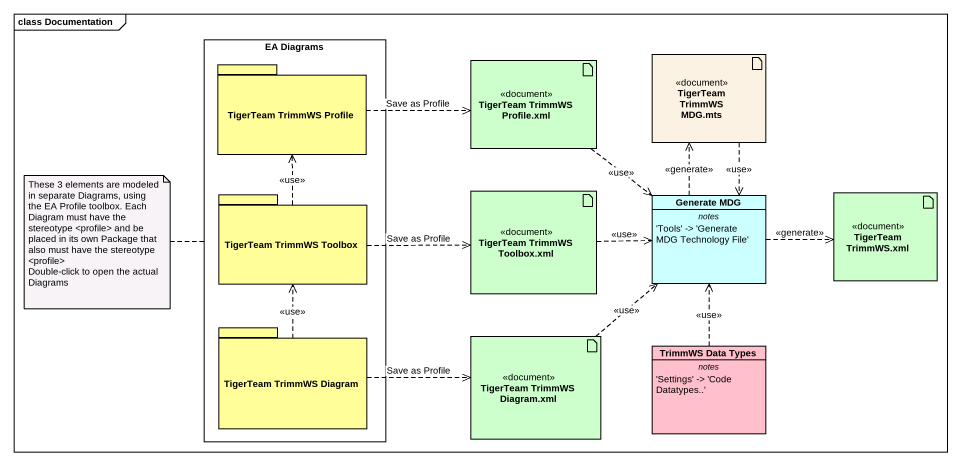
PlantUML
@startuml
mainframe class Documentation
allowmixing
hide circle
hide empty members
rectangle "EA Diagrams" as EA_Diagrams {
  package "TigerTeam TrimmWS Profile" as TigerTeam_TrimmWS_Profile_2 #FFFE99 {
  }
  package "TigerTeam TrimmWS Toolbox" as TigerTeam_TrimmWS_Toolbox #FFFE99 {
  }
  package "TigerTeam TrimmWS Diagram" as TigerTeam_TrimmWS_Diagram #FFFE99 {
  }
}
artifact "TigerTeam TrimmWS Profile.xml" as TigerTeam_TrimmWS_Profile <<document>> #CCFFCC
artifact "TigerTeam TrimmWS MDG.mts" as TigerTeam_TrimmWS_MDG_mts <<document>>
artifact "TigerTeam TrimmWS Toolbox.xml" as TigerTeam_TrimmWS_Toolbox_2 <<document>> #CCFFCC
class "Generate MDG" as Generate_MDG #CCFFFF {
  -- notes --
  ~'Tools' -> 'Generate MDG Technology File'
}
artifact "TigerTeam TrimmWS.xml" as TigerTeam_TrimmWS_xml <<document>> #CCFFCC
artifact "TigerTeam TrimmWS Diagram.xml" as TigerTeam_TrimmWS_Diagram_2 <<document>> #CCFFCC
class "TrimmWS Data Types" as TrimmWS_Data_Types #FFC0CB {
  -- notes --
  ~'Settings' -> 'Code Datatypes..'
}
TigerTeam_TrimmWS_Profile ..> Generate_MDG : <<use>>
TigerTeam_TrimmWS_MDG_mts ..> Generate_MDG : <<use>>
TigerTeam_TrimmWS_Profile_2 .right.> TigerTeam_TrimmWS_Profile : Save as Profile
TigerTeam_TrimmWS_Toolbox .up.> TigerTeam_TrimmWS_Profile_2 : <<use>>
TigerTeam_TrimmWS_Toolbox .right.> TigerTeam_TrimmWS_Toolbox_2 : Save as Profile
TigerTeam_TrimmWS_Toolbox_2 .right.> Generate_MDG : <<use>>
Generate_MDG .up.> TigerTeam_TrimmWS_MDG_mts : <<generate>>
Generate_MDG .right.> TigerTeam_TrimmWS_xml : <<generate>>
TigerTeam_TrimmWS_Diagram .up.> TigerTeam_TrimmWS_Toolbox : <<use>>
TigerTeam_TrimmWS_Diagram .right.> TigerTeam_TrimmWS_Diagram_2 : Save as Profile
TigerTeam_TrimmWS_Diagram_2 .up.> Generate_MDG : <<use>>
TrimmWS_Data_Types .up.> Generate_MDG : <<use>>
note left of EA_Diagrams
  These 3 elements are modeled in separate Diagrams, using the EA Profile toolbox. Each Diagram must have the stereotype <profile> and be placed in its own Package that also must have the stereotype <profile>
  Double-click to open the actual Diagrams
end note
@enduml
